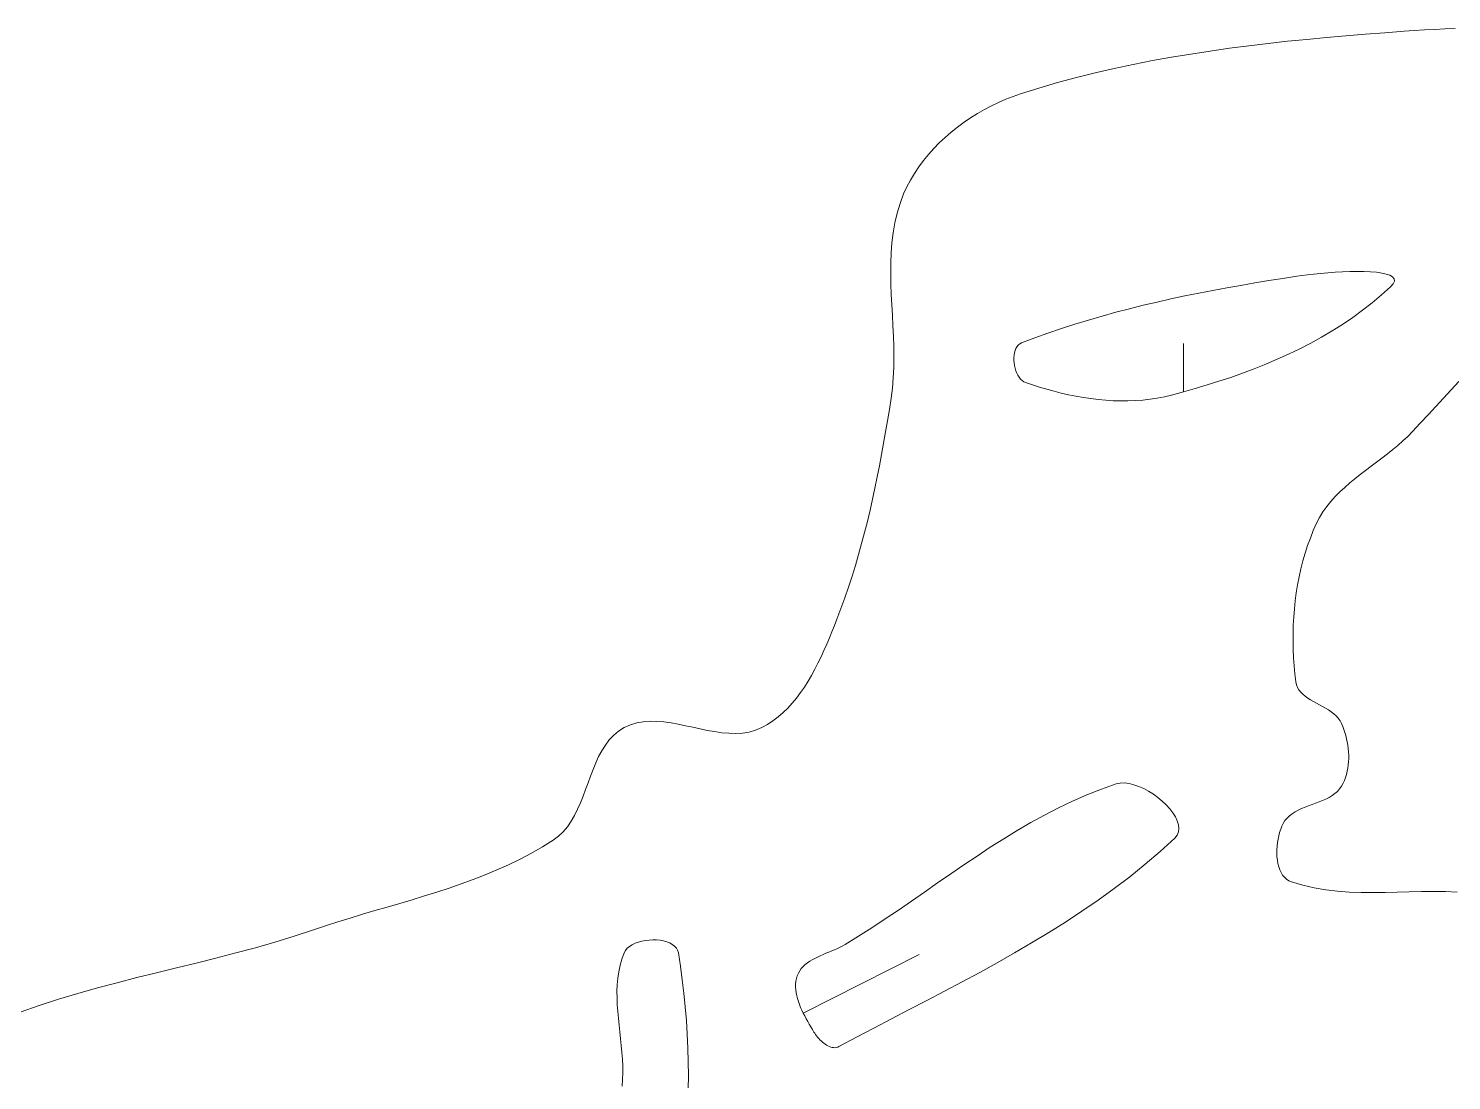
# Model space of a CAD drawing. Header units: inches. Extents: x -12 to 23, y -13.2 to 21.7.
# Drawn here: x 10.344 to 13.228, y 19.552 to 21.685 of the extents above; entities that cross this region are included whole.
import ezdxf

# ---------------------------------------------------------------- set-up
doc = ezdxf.new("R2010")
doc.units = ezdxf.units.IN
doc.header["$MEASUREMENT"] = 0
doc.layers.get('0').update_dxf_attribs({"lineweight": 0})

msp = doc.modelspace()

# ---------------------------------------------------------------- linework, layer by layer
at = {"color": 7, "linetype": 'Continuous', "lineweight": 0}
for p, q in [((12.8005, 21.1641), (12.8289, 21.1689)), ((12.8289, 21.1689), (12.8573, 21.1736)), ((12.8573, 21.1736), (12.8857, 21.1781)), ((12.8857, 21.1781), (12.914, 21.1825)), ((12.914, 21.1825), (12.9243, 21.184)), ((12.9243, 21.184), (12.9359, 21.1854)), ((12.9359, 21.1854), (12.9488, 21.1869)), ((12.9488, 21.1869), (12.9625, 21.1882)), ((12.9625, 21.1882), (12.9769, 21.1894)), ((12.9769, 21.1894), (12.9917, 21.1905)), ((12.9917, 21.1905), (13.0067, 21.1913)), ((13.0067, 21.1913), (13.0216, 21.1919)), ((13.0216, 21.1919), (13.0361, 21.1921)), ((13.0361, 21.1921), (13.0501, 21.192)), ((13.0501, 21.192), (13.0633, 21.1915)), ((13.0633, 21.1915), (13.0754, 21.1906)), ((13.0754, 21.1906), (13.0862, 21.1891)), ((13.0862, 21.1891), (13.0955, 21.1871)), ((13.0955, 21.1871), (13.1029, 21.1846)), ((13.1029, 21.1846), (13.1083, 21.1814)), ((13.1083, 21.1814), (13.1113, 21.1775)), ((13.1119, 21.1729), (13.1096, 21.1675)), ((13.1113, 21.1775), (13.1119, 21.1729)), ((12.6591, 21.1366), (12.6872, 21.1426)), ((12.6872, 21.1426), (12.7155, 21.1483)), ((12.7155, 21.1483), (12.7438, 21.1538)), ((12.7438, 21.1538), (12.7721, 21.159)), ((12.7721, 21.159), (12.8005, 21.1641)), ((13.086, 21.1447), (13.067, 21.1287)), ((13.1042, 21.1614), (13.086, 21.1447)), ((13.1096, 21.1675), (13.1042, 21.1614)), ((12.5472, 21.1095), (12.575, 21.1167)), ((12.575, 21.1167), (12.6029, 21.1237)), ((12.6029, 21.1237), (12.631, 21.1303)), ((12.631, 21.1303), (12.6591, 21.1366)), ((13.0475, 21.1135), (13.0275, 21.0989)), ((13.067, 21.1287), (13.0475, 21.1135)), ((12.4371, 21.0765), (12.4644, 21.0854)), ((12.4644, 21.0854), (12.4919, 21.0938)), ((12.4919, 21.0938), (12.5195, 21.1018)), ((12.5195, 21.1018), (12.5472, 21.1095)), ((13.0069, 21.085), (12.9858, 21.0717)), ((13.0275, 21.0989), (13.0069, 21.085)), ((12.3561, 21.0473), (12.383, 21.0575)), ((12.383, 21.0575), (12.4099, 21.0672)), ((12.4099, 21.0672), (12.4371, 21.0765)), ((12.9642, 21.059), (12.9423, 21.047)), ((12.9858, 21.0717), (12.9642, 21.059)), ((12.3413, 21.0224), (12.3421, 21.0272)), ((12.3421, 21.0272), (12.3433, 21.0318)), ((12.3433, 21.0318), (12.345, 21.036)), ((12.345, 21.036), (12.347, 21.0397)), ((12.347, 21.0397), (12.3496, 21.0429)), ((12.3496, 21.0429), (12.3526, 21.0454)), ((12.3526, 21.0454), (12.3561, 21.0473)), ((12.8973, 21.0246), (12.8744, 21.0142)), ((12.92, 21.0355), (12.8973, 21.0246)), ((12.9423, 21.047), (12.92, 21.0355)), ((12.341, 21.0173), (12.3413, 21.0224)), ((12.341, 21.012), (12.341, 21.0173)), ((12.3414, 21.0067), (12.341, 21.012)), ((12.3422, 21.0014), (12.3414, 21.0067)), ((12.3434, 20.9962), (12.3422, 21.0014)), ((12.3449, 20.9911), (12.3434, 20.9962)), ((12.8512, 21.0043), (12.8277, 20.995)), ((12.8744, 21.0142), (12.8512, 21.0043)), ((12.3468, 20.9863), (12.3449, 20.9911)), ((12.349, 20.9818), (12.3468, 20.9863)), ((12.3515, 20.9777), (12.349, 20.9818)), ((12.3544, 20.9741), (12.3515, 20.9777)), ((12.3575, 20.9711), (12.3544, 20.9741)), ((12.3609, 20.9687), (12.3575, 20.9711)), ((12.3646, 20.9669), (12.3609, 20.9687)), ((12.3787, 20.9622), (12.3646, 20.9669)), ((12.7564, 20.9696), (12.7325, 20.9621)), ((12.7803, 20.9776), (12.7564, 20.9696)), ((12.8041, 20.9861), (12.7803, 20.9776)), ((12.8277, 20.995), (12.8041, 20.9861)), ((12.393, 20.9577), (12.3787, 20.9622)), ((12.4075, 20.9534), (12.393, 20.9577)), ((12.4221, 20.9494), (12.4075, 20.9534)), ((12.4368, 20.9458), (12.4221, 20.9494)), ((12.4516, 20.9424), (12.4368, 20.9458)), ((12.4666, 20.9394), (12.4516, 20.9424)), ((12.4816, 20.9367), (12.4666, 20.9394)), ((12.646, 20.9381), (12.6314, 20.9353)), ((12.6605, 20.9416), (12.646, 20.9381)), ((12.6844, 20.9481), (12.6605, 20.9416)), ((12.7084, 20.9549), (12.6844, 20.9481)), ((12.7325, 20.9621), (12.7084, 20.9549)), ((12.4966, 20.9345), (12.4816, 20.9367)), ((12.5117, 20.9327), (12.4966, 20.9345)), ((12.5268, 20.9312), (12.5117, 20.9327)), ((12.5419, 20.9303), (12.5268, 20.9312)), ((12.557, 20.9298), (12.5419, 20.9303)), ((12.572, 20.9298), (12.557, 20.9298)), ((12.587, 20.9304), (12.572, 20.9298)), ((12.6019, 20.9314), (12.587, 20.9304)), ((12.6167, 20.9331), (12.6019, 20.9314)), ((12.6314, 20.9353), (12.6167, 20.9331))]:
    msp.add_line(p, q, dxfattribs=at)
at = {"color": 30, "linetype": 'Continuous', "lineweight": 0, "true_color": 0xff7e00}
for p, q in [((12.6844, 20.9481), (12.6844, 21.0462)), ((11.914, 19.6888), (12.1486, 19.8072))]:
    msp.add_line(p, q, dxfattribs=at)
at = {"color": 7, "linetype": 'Continuous', "lineweight": 0}
for points in [[(10.3272, 19.6906), (10.3657, 19.7042), (10.4046, 19.7168), (10.4438, 19.7286), (10.4834, 19.7397), (10.5232, 19.7504), (10.5632, 19.7606), (10.6033, 19.7705), (10.6435, 19.7804), (10.6837, 19.7902), (10.7238, 19.8003), (10.7638, 19.8106), (10.8036, 19.8213), (10.8431, 19.8326), (10.8824, 19.8446), (10.9212, 19.8575), (10.9459, 19.8658), (10.9707, 19.8737), (10.9956, 19.8814), (11.0207, 19.889), (11.0458, 19.8964), (11.0709, 19.9038), (11.0961, 19.9111), (11.1212, 19.9186), (11.1463, 19.9262), (11.1712, 19.9341), (11.196, 19.9422), (11.2207, 19.9507), (11.2451, 19.9596), (11.2693, 19.969), (11.2932, 19.9789), (11.3168, 19.9895), (11.34, 20.0007), (11.3629, 20.0127), (11.3853, 20.0255), (11.4073, 20.0392), (11.418, 20.0472), (11.4275, 20.0564), (11.436, 20.0666), (11.4436, 20.0777), (11.4504, 20.0896), (11.4566, 20.1021), (11.4623, 20.1151), (11.4676, 20.1285), (11.4727, 20.142), (11.4777, 20.1557), (11.4827, 20.1693), (11.4879, 20.1828), (11.4934, 20.1959), (11.4993, 20.2086), (11.5058, 20.2207), (11.5129, 20.232), (11.5209, 20.2425), (11.5298, 20.252), (11.5398, 20.2604), (11.551, 20.2675), (11.5635, 20.2731), (11.5764, 20.2771), (11.5898, 20.2794), (11.6035, 20.2804), (11.6174, 20.2802), (11.6317, 20.279), (11.6461, 20.277), (11.6607, 20.2744), (11.6753, 20.2714), (11.6901, 20.2682), (11.7048, 20.265), (11.7195, 20.2619), (11.7341, 20.2593), (11.7486, 20.2572), (11.7629, 20.2559), (11.777, 20.2555), (11.7908, 20.2563), (11.8042, 20.2584), (11.8173, 20.2621), (11.8299, 20.2675), (11.8416, 20.2739), (11.8526, 20.2812), (11.8631, 20.2892), (11.8731, 20.2979), (11.8826, 20.3072), (11.8917, 20.3171), (11.9003, 20.3275), (11.9084, 20.3384), (11.9162, 20.3497), (11.9236, 20.3614), (11.9306, 20.3734), (11.9373, 20.3857), (11.9437, 20.3982), (11.9499, 20.4108), (11.9558, 20.4236), (11.9614, 20.4364), (11.9668, 20.4492), (11.9721, 20.462), (11.9772, 20.4747), (11.9821, 20.4872), (11.9903, 20.5088), (11.9982, 20.5305), (12.0057, 20.5523), (12.0128, 20.5742), (12.0196, 20.5963), (12.0261, 20.6184), (12.0323, 20.6407), (12.0382, 20.663), (12.0438, 20.6855), (12.0492, 20.708), (12.0543, 20.7305), (12.0592, 20.7531), (12.0639, 20.7758), (12.0684, 20.7985), (12.0727, 20.8213), (12.0768, 20.8441), (12.0808, 20.8669), (12.0846, 20.8897), (12.0884, 20.9125), (12.092, 20.9352), (12.0947, 20.9558), (12.0964, 20.9766), (12.0974, 20.9975), (12.0977, 21.0186), (12.0974, 21.0397), (12.0967, 21.0609), (12.0957, 21.0822), (12.0946, 21.1034), (12.0935, 21.1247), (12.0924, 21.1458), (12.0916, 21.167), (12.0912, 21.188), (12.0913, 21.2089), (12.0921, 21.2297), (12.0936, 21.2502), (12.096, 21.2706), (12.0995, 21.2907), (12.1041, 21.3106), (12.11, 21.3302), (12.1173, 21.3494), (12.1239, 21.3636), (12.1312, 21.3775), (12.1393, 21.391), (12.1481, 21.4042), (12.1576, 21.417), (12.1677, 21.4294), (12.1784, 21.4414), (12.1897, 21.4529), (12.2016, 21.464), (12.2139, 21.4747), (12.2266, 21.4849), (12.2397, 21.4946), (12.2532, 21.5038), (12.267, 21.5124), (12.2811, 21.5205), (12.2954, 21.5281), (12.3099, 21.535), (12.3245, 21.5414), (12.3392, 21.5472), (12.354, 21.5523), (12.3916, 21.5641), (12.4294, 21.5751), (12.4675, 21.5853), (12.5057, 21.5949), (12.5441, 21.6037), (12.5826, 21.612), (12.6214, 21.6196), (12.6602, 21.6266), (12.6992, 21.6331), (12.7383, 21.6391), (12.7775, 21.6447), (12.8167, 21.6498), (12.856, 21.6545), (12.8954, 21.6588), (12.9348, 21.6628), (12.9742, 21.6665), (13.0136, 21.67), (13.053, 21.6732), (13.0924, 21.6762), (13.1317, 21.6791), (13.1521, 21.6805), (13.1727, 21.6819), (13.1934, 21.6831), (13.2142, 21.6841), (13.2351, 21.6849)], [(13.2428, 20.9691), (13.2272, 20.9521), (13.2115, 20.9351), (13.1958, 20.9182), (13.1801, 20.9013), (13.1644, 20.8845), (13.1486, 20.8676), (13.1392, 20.858), (13.1293, 20.8487), (13.119, 20.8397), (13.1085, 20.831), (13.0977, 20.8224), (13.0868, 20.8139), (13.0757, 20.8056), (13.0646, 20.7973), (13.0536, 20.789), (13.0426, 20.7806), (13.0319, 20.7721), (13.0214, 20.7634), (13.0112, 20.7545), (13.0013, 20.7453), (12.992, 20.7358), (12.9831, 20.7259), (12.9748, 20.7156), (12.9672, 20.7048), (12.9603, 20.6935), (12.9542, 20.6817), (12.9476, 20.6668), (12.9416, 20.6518), (12.936, 20.6365), (12.931, 20.621), (12.9264, 20.6053), (12.9224, 20.5894), (12.9188, 20.5733), (12.9157, 20.5572), (12.9131, 20.5409), (12.9109, 20.5245), (12.9092, 20.5081), (12.9079, 20.4916), (12.907, 20.4751), (12.9065, 20.4586), (12.9065, 20.4421), (12.9068, 20.4256), (12.9075, 20.4092), (12.9086, 20.3928), (12.9101, 20.3766), (12.9119, 20.3604), (12.9132, 20.3545), (12.9153, 20.349), (12.9183, 20.344), (12.922, 20.3394), (12.9263, 20.3351), (12.9311, 20.3311), (12.9364, 20.3273), (12.942, 20.3238), (12.948, 20.3203), (12.954, 20.317), (12.9602, 20.3136), (12.9664, 20.3103), (12.9725, 20.3068), (12.9784, 20.3032), (12.984, 20.2994), (12.9893, 20.2954), (12.9941, 20.2911), (12.9983, 20.2865), (13.002, 20.2814), (13.0049, 20.2759), (13.0074, 20.27), (13.0096, 20.2639), (13.0117, 20.2577), (13.0135, 20.2514), (13.0151, 20.2449), (13.0164, 20.2384), (13.0176, 20.2317), (13.0184, 20.2251), (13.019, 20.2184), (13.0193, 20.2117), (13.0193, 20.205), (13.019, 20.1984), (13.0184, 20.1918), (13.0175, 20.1853), (13.0163, 20.1789), (13.0147, 20.1726), (13.0128, 20.1665), (13.0105, 20.1605), (13.0079, 20.1547), (13.0049, 20.1491), (13.001, 20.1434), (12.9964, 20.1383), (12.9913, 20.1337), (12.9856, 20.1296), (12.9795, 20.126), (12.973, 20.1227), (12.9663, 20.1196), (12.9593, 20.1168), (12.9522, 20.1141), (12.945, 20.1115), (12.9379, 20.1088), (12.9308, 20.1061), (12.9239, 20.1032), (12.9172, 20.1002), (12.9109, 20.0968), (12.9049, 20.093), (12.8995, 20.0889), (12.8945, 20.0842), (12.8902, 20.0789), (12.8866, 20.073), (12.8839, 20.0675), (12.8815, 20.0615), (12.8794, 20.0551), (12.8776, 20.0484), (12.8761, 20.0415), (12.875, 20.0344), (12.8742, 20.0271), (12.8737, 20.0199), (12.8736, 20.0126), (12.874, 20.0055), (12.8747, 19.9985), (12.8759, 19.9918), (12.8776, 19.9854), (12.8797, 19.9793), (12.8823, 19.9737), (12.8855, 19.9686), (12.8891, 19.9641), (12.8934, 19.9602), (12.8981, 19.9571), (12.9035, 19.9547), (12.9262, 19.9478), (12.9493, 19.9425), (12.9727, 19.9386), (12.9964, 19.9358), (13.0204, 19.9342), (13.0446, 19.9333), (13.0689, 19.9331), (13.0933, 19.9334), (13.1177, 19.9339), (13.1422, 19.9345), (13.1666, 19.935), (13.191, 19.9352), (13.2152, 19.935), (13.2392, 19.934)]]:
    msp.add_lwpolyline(points, dxfattribs=at)
at = {"color": 7, "linetype": 'Continuous', "lineweight": 0, "flags": 128}
msp.add_lwpolyline([(12.6668, 20.0435), (12.6373, 20.0164), (12.607, 19.9904), (12.5759, 19.9653), (12.5442, 19.9411), (12.5118, 19.9177), (12.4788, 19.8951), (12.4453, 19.8731), (12.4113, 19.8518), (12.3768, 19.831), (12.3421, 19.8107), (12.307, 19.7908), (12.2716, 19.7713), (12.2361, 19.7521), (12.2004, 19.7331), (12.1646, 19.7144), (12.1288, 19.6957), (12.093, 19.677), (12.0573, 19.6584), (12.0217, 19.6397), (11.9863, 19.6208), (11.9837, 19.6196), (11.981, 19.6189), (11.9782, 19.6186), (11.9754, 19.6187), (11.9725, 19.6191), (11.9696, 19.6199), (11.9668, 19.621), (11.9639, 19.6224), (11.961, 19.624), (11.9582, 19.6258), (11.9555, 19.6278), (11.9528, 19.63), (11.9502, 19.6324), (11.9477, 19.6348), (11.9453, 19.6373), (11.943, 19.6399), (11.9409, 19.6426), (11.939, 19.6452), (11.9372, 19.6478), (11.9356, 19.6504), (11.9325, 19.6556), (11.9294, 19.6609), (11.9262, 19.6663), (11.9231, 19.6718), (11.92, 19.6774), (11.9169, 19.6831), (11.914, 19.6888), (11.9112, 19.6946), (11.9086, 19.7004), (11.9061, 19.7063), (11.904, 19.7121), (11.9021, 19.718), (11.9006, 19.7239), (11.8994, 19.7298), (11.8986, 19.7357), (11.8983, 19.7416), (11.8984, 19.7474), (11.899, 19.7532), (11.9001, 19.7589), (11.9018, 19.7645), (11.904, 19.7698), (11.9068, 19.7746), (11.91, 19.7791), (11.9137, 19.7832), (11.9178, 19.787), (11.9223, 19.7905), (11.927, 19.7938), (11.9321, 19.7968), (11.9374, 19.7997), (11.9428, 19.8024), (11.9485, 19.805), (11.9542, 19.8075), (11.96, 19.8099), (11.9658, 19.8123), (11.9717, 19.8147), (11.9774, 19.8171), (11.9831, 19.8197), (11.9886, 19.8223), (11.9939, 19.825), (11.999, 19.8279), (12.0262, 19.8446), (12.0532, 19.8619), (12.0801, 19.8796), (12.1067, 19.8976), (12.1333, 19.9158), (12.1598, 19.9342), (12.1863, 19.9526), (12.2129, 19.971), (12.2395, 19.9892), (12.2662, 20.0072), (12.293, 20.0249), (12.3201, 20.0421), (12.3474, 20.0588), (12.3749, 20.0749), (12.4028, 20.0903), (12.431, 20.1049), (12.4597, 20.1186), (12.4888, 20.1313), (12.5183, 20.1429), (12.5484, 20.1533), (12.5565, 20.155), (12.5653, 20.1553), (12.5745, 20.1542), (12.5842, 20.1518), (12.594, 20.1484), (12.604, 20.1439), (12.6139, 20.1386), (12.6235, 20.1325), (12.6328, 20.1257), (12.6415, 20.1185), (12.6495, 20.1108), (12.6568, 20.1029), (12.663, 20.0948), (12.6681, 20.0866), (12.672, 20.0786), (12.6744, 20.0707), (12.6752, 20.0631), (12.6744, 20.056), (12.6716, 20.0494), (12.6668, 20.0435), (12.6668, 20.0435), (12.6668, 20.0435), (12.6668, 20.0435)], close=True, dxfattribs=at)
msp.add_lwpolyline([(11.6807, 19.5344), (11.6811, 19.5622), (11.681, 19.5901), (11.6803, 19.6179), (11.679, 19.6458), (11.6772, 19.6735), (11.6749, 19.7013), (11.6721, 19.7289), (11.6688, 19.7564), (11.6651, 19.7838), (11.6609, 19.811), (11.6594, 19.8161), (11.6568, 19.8207), (11.6531, 19.8247), (11.6486, 19.8281), (11.6432, 19.831), (11.6373, 19.8333), (11.6307, 19.8351), (11.6238, 19.8363), (11.6165, 19.837), (11.6091, 19.8372), (11.6016, 19.8369), (11.5941, 19.836), (11.5869, 19.8346), (11.5799, 19.8327), (11.5733, 19.8303), (11.5673, 19.8274), (11.562, 19.824), (11.5574, 19.8202), (11.5537, 19.8158), (11.551, 19.811), (11.5463, 19.7984), (11.5426, 19.7857), (11.5399, 19.7727), (11.538, 19.7596), (11.5369, 19.7463), (11.5364, 19.7329), (11.5365, 19.7193), (11.537, 19.7057), (11.538, 19.692), (11.5392, 19.6782), (11.5407, 19.6644), (11.5422, 19.6505), (11.5437, 19.6367), (11.5452, 19.6228), (11.5464, 19.6089), (11.5474, 19.5951), (11.548, 19.5813), (11.5482, 19.5676), (11.5478, 19.554), (11.5468, 19.5405)], dxfattribs=at)

doc.saveas('drawing.dxf')
